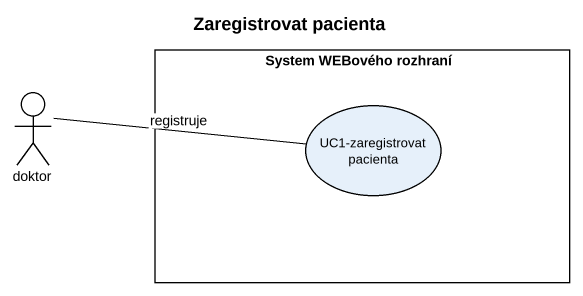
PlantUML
@startuml
title Zaregistrovat pacienta
rectangle "System WEBového rozhraní" as System_WEBového_rozhraní {
  usecase "UC1-zaregistrovat pacienta" as UC1_zaregistrovat_pacienta
}
actor doktor
doktor -right- UC1_zaregistrovat_pacienta : registruje
@enduml
